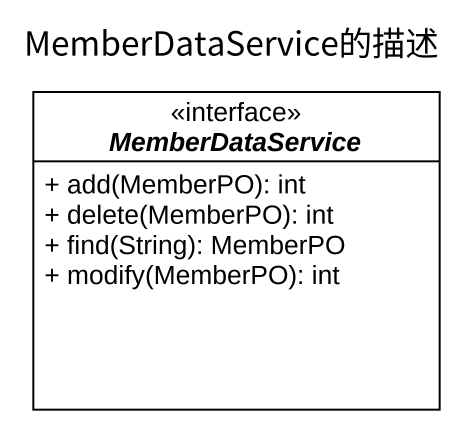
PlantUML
@startuml
title MemberDataService的描述
hide circle
hide empty members
skinparam classAttributeIconSize 0
interface MemberDataService <<interface>> {
  + add(MemberPO): int
  + delete(MemberPO): int
  + find(String): MemberPO
  + modify(MemberPO): int
}
@enduml
